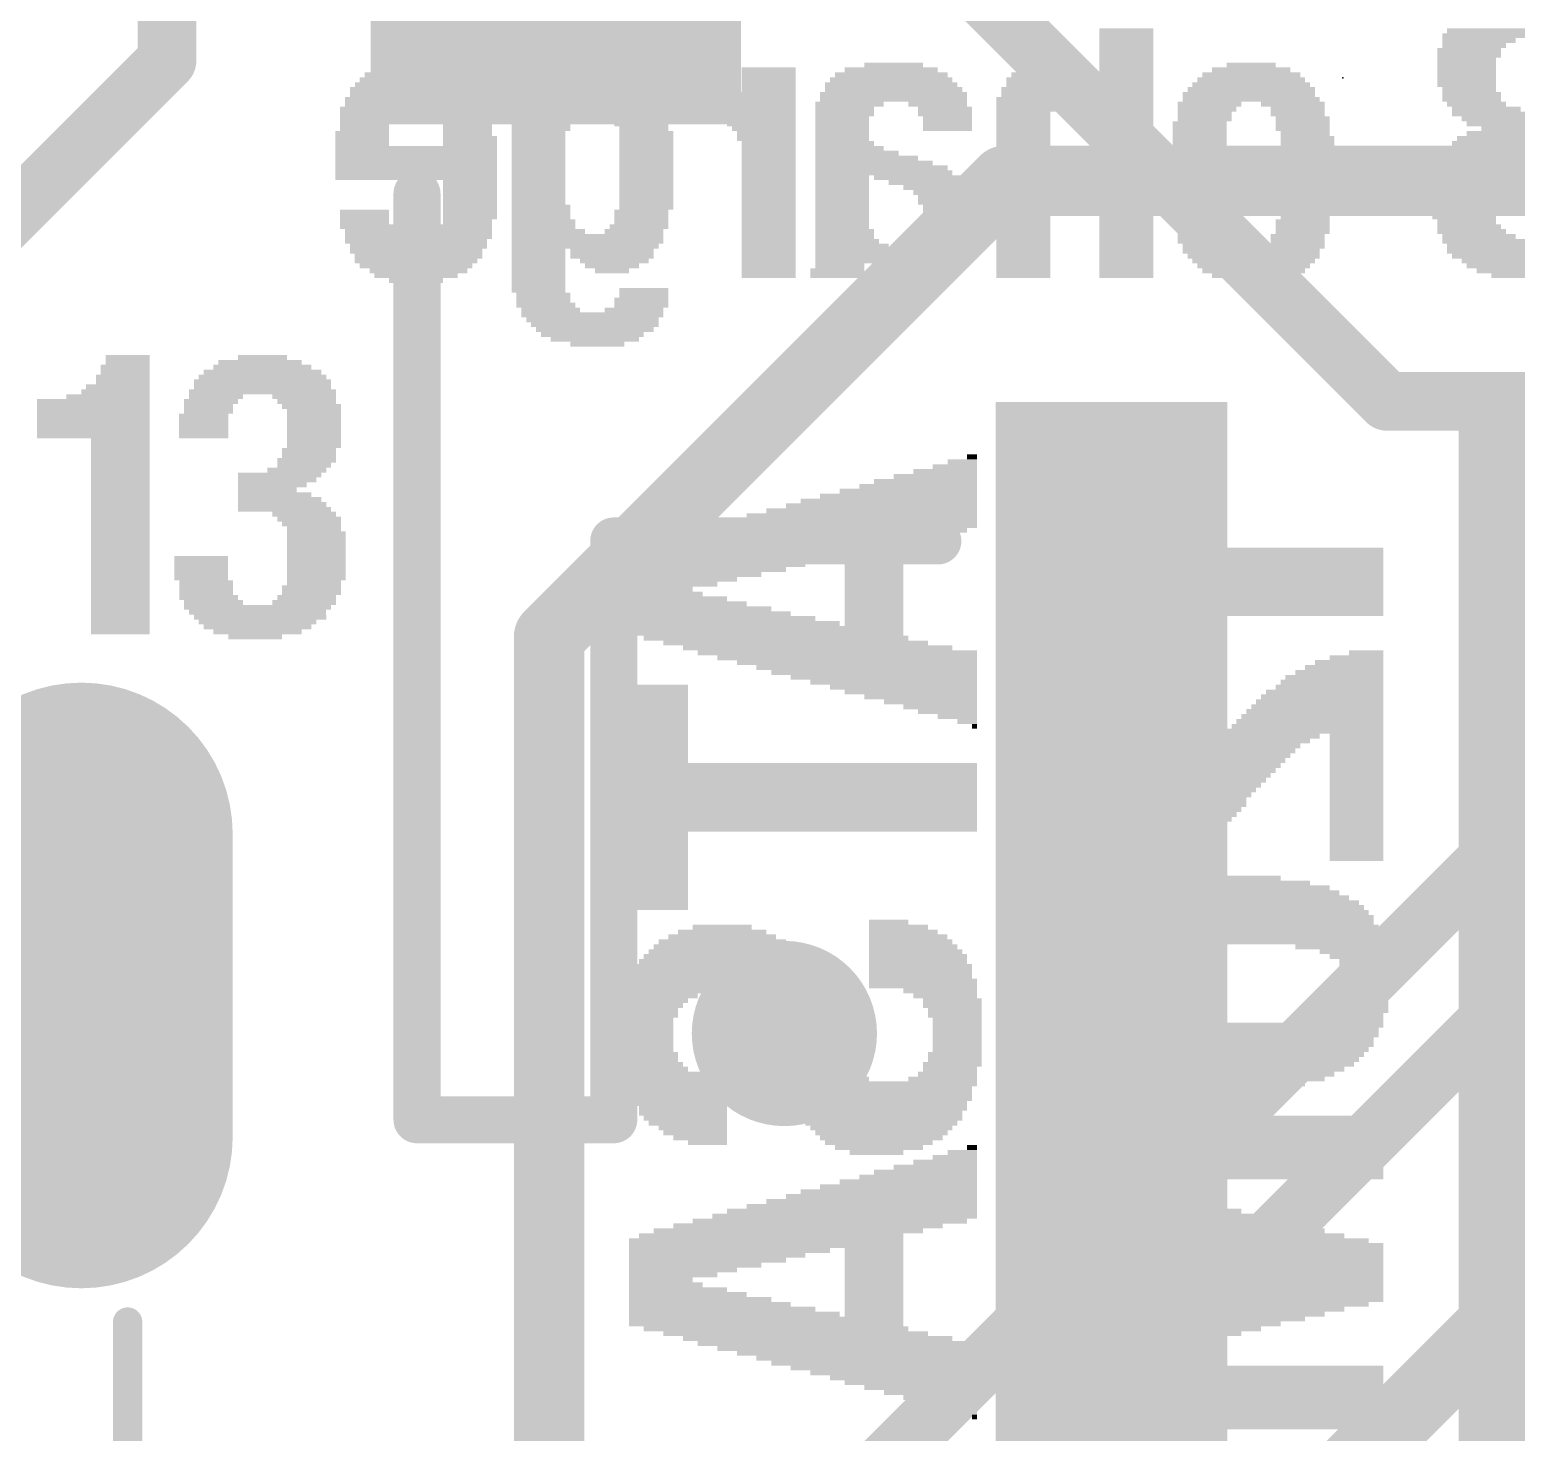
# Model space of a CAD drawing. Extents: x -0.1 to 50.8, y -0.1 to 23.
# Drawn here: x 5.12 to 11.54, y 13.45 to 19.51 of the extents above; entities that cross this region are included whole.
import ezdxf

# ---------------------------------------------------------------- set-up
doc = ezdxf.new("R2010")
doc.units = 0
for name, color, linetype in [('1', 12, 'CONTINUOUS'), ('16', 5, 'CONTINUOUS'), ('17', 110, 'CONTINUOUS'), ('18', 110, 'CONTINUOUS'), ('200', 40, 'CONTINUOUS'), ('201', 6, 'CONTINUOUS'), ('21', 40, 'CONTINUOUS'), ('23', 40, 'CONTINUOUS')]:
    doc.layers.add(name, color=color, linetype=linetype)

# ---------------------------------------------------------------- blocks, each defined once
blk = doc.blocks.new('RECT')
blk.add_solid([(-0.5, -0.5), (0.5, -0.5), (-0.5, 0.5), (0.5, 0.5)])
blk = doc.blocks.new('OFFSETP100')
at = {"const_width": 1}
blk.add_lwpolyline([(0, 0), (1, 0)], dxfattribs=at)
at = {"const_width": 0.5}
for points in [[(0, 0.25, 1), (0, -0.25)], [(1, -0.25, 1), (1, 0.25)]]:
    blk.add_lwpolyline(points, format="xyb", dxfattribs=at)
blk = doc.blocks.new('ROUNDV')
at = {"const_width": 0.5}
blk.add_lwpolyline([(0, -0.25, 1), (0, 0.25, 1), (0, -0.25)], format="xyb", dxfattribs=at)

msp = doc.modelspace()

# ---------------------------------------------------------------- linework, layer by layer
at = {"layer": '1'}
for points, const_width in [([(5.715, 19.379), (5.715, 20.105)], 0.254), ([(3.695, 17.359), (5.715, 19.379)], 0.254), ([(9.3345, 18.8595), (7.366, 16.891)], 0.3048), ([(9.3345, 18.8595), (12.2555, 18.8595)], 0.3048), ([(7.366, 16.891), (7.366, 12.7935)], 0.3048), ([(10.7315, 13.208), (11.795, 14.2715)], 0.3048)]:
    msp.add_lwpolyline(points, dxfattribs=dict(at, const_width=const_width))
for points, const_width in [([(5.7599, 19.3341, 1), (5.6701, 19.4239)], 0.127), ([(5.6515, 19.379, 1), (5.7785, 19.379)], 0.127), ([(9.3345, 18.9357, 1), (9.3345, 18.7833)], 0.1524), ([(9.3884, 18.8056, 1), (9.2806, 18.9134)], 0.1524), ([(7.4422, 16.891, 1), (7.2898, 16.891)], 0.1524), ([(7.3121, 16.9449, 1), (7.4199, 16.8371)], 0.1524)]:
    msp.add_lwpolyline(points, format="xyb", dxfattribs=dict(at, const_width=const_width))
at = {"layer": '16', "const_width": 0.254}
for points in [[(10.9855, 17.907), (6.731, 22.1615)], [(14.2875, 18.796), (7.366, 11.8745)], [(14.478, 18.288), (6.6675, 10.4775)], [(12.6365, 17.907), (10.9855, 17.907)]]:
    msp.add_lwpolyline(points, dxfattribs=at)
at = {"layer": '16', "const_width": 0.127}
for points in [[(10.9855, 17.9705, 1), (10.9855, 17.8435)], [(10.9406, 17.8621, 1), (11.0304, 17.9519)]]:
    msp.add_lwpolyline(points, format="xyb", dxfattribs=at)
at = {"layer": '21'}
for points, const_width in [([(6.795, 14.804), (6.795, 18.804)], 0.2032), ([(9.045, 17.304), (7.645, 17.304)], 0.2032), ([(7.645, 17.304), (7.645, 14.804)], 0.2032), ([(7.645, 14.804), (6.795, 14.804)], 0.2032), ([(5.545, 13.93), (5.545, 13.13)], 0.127)]:
    msp.add_lwpolyline(points, dxfattribs=dict(at, const_width=const_width))
for points, const_width in [([(6.8458, 18.804, 1), (6.7442, 18.804)], 0.1016), ([(7.645, 17.3548, 1), (7.645, 17.2532)], 0.1016), ([(7.6958, 17.304, 1), (7.5942, 17.304)], 0.1016), ([(9.045, 17.2532, 1), (9.045, 17.3548)], 0.1016), ([(6.795, 14.8548, 1), (6.795, 14.7532)], 0.1016), ([(7.645, 14.7532, 1), (7.645, 14.8548)], 0.1016), ([(6.7442, 14.804, 1), (6.8458, 14.804)], 0.1016), ([(7.5942, 14.804, 1), (7.6958, 14.804)], 0.1016), ([(5.5767, 13.93, 1), (5.5133, 13.93)], 0.0635)]:
    msp.add_lwpolyline(points, format="xyb", dxfattribs=dict(at, const_width=const_width))
at = {"layer": '23'}
msp.add_point((10.795, 19.304), dxfattribs=at)

# ---------------------------------------------------------------- block references
at = {"layer": '1', "xscale": 3.4, "yscale": 1.6, "rotation": 90}
msp.add_blockref('RECT', (7.395, 20.804), dxfattribs=at)
at = {"layer": '1', "yscale": 4.6}
for p in [(9.795, 15.604), (11.795, 15.604)]:
    msp.add_blockref('RECT', p, dxfattribs=at)
at = {"layer": '17', "xscale": 1.308, "yscale": 1.308, "rotation": 90}
msp.add_blockref('OFFSETP100', (5.345, 14.73), dxfattribs=at)
msp.add_blockref('OFFSETP100', (5.345, 14.73), dxfattribs=at)
at = {"layer": '18', "xscale": 0.8001, "yscale": 0.8001}
msp.add_blockref('ROUNDV', (8.382, 15.1765), dxfattribs=at)
msp.add_blockref('ROUNDV', (8.382, 15.1765), dxfattribs=at)
at = {"layer": '200', "yscale": 0.0212}
for p, xscale in [((5.5349, 18.0544), 0.2117), ((5.5454, 18.0968), 0.1905), ((5.5454, 18.0756), 0.1905), ((6.1275, 18.0544), 0.4233), ((6.1169, 18.0756), 0.3598), ((6.1275, 18.0968), 0.2117), ((5.5031, 17.9698), 0.2752), ((5.5243, 18.0121), 0.2328), ((5.5243, 17.9909), 0.2328), ((5.5349, 18.0333), 0.2117), ((6.1275, 17.9909), 0.5926), ((6.1275, 17.9698), 0.5926), ((6.1275, 18.0121), 0.5503), ((6.1275, 18.0333), 0.508), ((5.3973, 17.9063), 0.4868), ((5.4608, 17.9274), 0.3598), ((5.4925, 17.9486), 0.2963), ((5.9053, 17.9063), 0.2328), ((6.1275, 17.9486), 0.635), ((5.9264, 17.9274), 0.2328), ((6.3074, 17.9274), 0.2752), ((6.318, 17.9063), 0.254), ((5.3973, 17.8851), 0.4868), ((5.3973, 17.8639), 0.4868), ((5.3973, 17.8428), 0.4868), ((5.8735, 17.8428), 0.2117), ((5.8947, 17.8851), 0.2117), ((5.8947, 17.8639), 0.2117), ((6.3392, 17.8851), 0.254), ((6.3497, 17.8639), 0.2328), ((6.3497, 17.8428), 0.2328), ((5.3973, 17.8216), 0.4868), ((5.3973, 17.8005), 0.4868), ((5.3973, 17.7793), 0.4868), ((5.8735, 17.8216), 0.2117), ((5.8735, 17.8005), 0.2117), ((5.8735, 17.7793), 0.2117), ((6.3497, 17.8216), 0.2328), ((6.3497, 17.8005), 0.2328), ((6.3497, 17.7793), 0.2328), ((5.3973, 17.7581), 0.4868), ((5.5137, 17.737), 0.254), ((5.5137, 17.7158), 0.254), ((5.8735, 17.7581), 0.2117), ((6.3497, 17.7581), 0.2328), ((6.3497, 17.737), 0.2328), ((6.3497, 17.7158), 0.2328), ((5.5137, 17.6946), 0.254), ((5.5137, 17.6735), 0.254), ((5.5137, 17.6523), 0.254), ((6.318, 17.6523), 0.254), ((6.3286, 17.6946), 0.2328), ((6.3286, 17.6735), 0.2328), ((5.5137, 17.6311), 0.254), ((5.5137, 17.61), 0.254), ((5.5137, 17.5888), 0.254), ((6.2016, 17.5888), 0.3598), ((6.2757, 17.61), 0.254), ((6.3074, 17.6311), 0.2328), ((5.5137, 17.5676), 0.254), ((5.5137, 17.5465), 0.254), ((5.5137, 17.5253), 0.254), ((6.191, 17.5676), 0.3387), ((6.1698, 17.5465), 0.2963), ((6.1487, 17.5253), 0.254), ((5.5137, 17.5041), 0.254), ((5.5137, 17.483), 0.254), ((5.5137, 17.4618), 0.254), ((6.1804, 17.5041), 0.3175), ((6.2016, 17.483), 0.3598), ((6.2122, 17.4618), 0.381), ((5.5137, 17.4406), 0.254), ((5.5137, 17.4195), 0.254), ((5.5137, 17.3983), 0.254), ((6.2228, 17.4406), 0.4022), ((6.3074, 17.4195), 0.2752), ((6.3286, 17.3983), 0.2752), ((5.5137, 17.3771), 0.254), ((5.5137, 17.356), 0.254), ((5.5137, 17.3348), 0.254), ((6.3392, 17.3771), 0.254), ((6.3497, 17.356), 0.2328), ((6.3603, 17.3348), 0.254), ((5.5137, 17.3136), 0.254), ((5.5137, 17.2925), 0.254), ((5.5137, 17.2713), 0.254), ((6.3603, 17.3136), 0.254), ((6.3603, 17.2925), 0.254), ((6.3603, 17.2713), 0.254), ((5.5137, 17.2501), 0.254), ((5.5137, 17.229), 0.254), ((5.5137, 17.2078), 0.254), ((5.8629, 17.229), 0.2328), ((5.8629, 17.2078), 0.2328), ((6.3603, 17.2501), 0.254), ((6.3603, 17.229), 0.254), ((6.3603, 17.2078), 0.254), ((5.5137, 17.1866), 0.254), ((5.5137, 17.1655), 0.254), ((5.5137, 17.1443), 0.254), ((5.8629, 17.1866), 0.2328), ((5.8629, 17.1655), 0.2328), ((5.8629, 17.1443), 0.2328), ((6.3603, 17.1866), 0.254), ((6.3603, 17.1655), 0.254), ((6.3603, 17.1443), 0.254), ((5.5137, 17.1231), 0.254), ((5.5137, 17.102), 0.254), ((5.5137, 17.0808), 0.254), ((5.8841, 17.1231), 0.2328), ((5.8841, 17.102), 0.2328), ((5.8841, 17.0808), 0.2328), ((6.3392, 17.102), 0.254), ((6.3392, 17.0808), 0.254), ((6.3497, 17.1231), 0.2328), ((5.5137, 17.0597), 0.254), ((5.5137, 17.0385), 0.254), ((5.5137, 17.0173), 0.254), ((5.8947, 17.0597), 0.254), ((5.9158, 17.0385), 0.254), ((6.1063, 17.0173), 0.635), ((6.3074, 17.0385), 0.2752), ((6.318, 17.0597), 0.254), ((5.5137, 16.9962), 0.254), ((5.5137, 16.975), 0.254), ((5.5137, 16.9538), 0.254), ((6.1063, 16.9962), 0.5926), ((6.1169, 16.975), 0.5715), ((6.1063, 16.9538), 0.508), ((5.5137, 16.9327), 0.254), ((5.5137, 16.9115), 0.254), ((6.1063, 16.9327), 0.4657), ((6.1063, 16.9115), 0.381), ((6.0958, 16.8903), 0.2328)]:
    msp.add_blockref('RECT', p, dxfattribs=dict(at, xscale=xscale))
at = {"layer": '201', "yscale": 0.0212, "rotation": 180}
for p, xscale in [((9.8589, 19.5079), 0.2327), ((9.8589, 19.4867), 0.2327), ((9.8589, 19.4655), 0.2327), ((11.5939, 19.4867), 0.7405), ((11.3823, 19.4655), 0.3174), ((11.6044, 19.5079), 0.7194), ((9.8589, 19.4444), 0.2327), ((9.8589, 19.4232), 0.2327), ((9.8589, 19.4021), 0.2327), ((11.34, 19.4232), 0.2751), ((11.34, 19.4021), 0.2751), ((11.3611, 19.4444), 0.2751), ((6.7804, 19.3386), 0.3385), ((6.7804, 19.3598), 0.2116), ((7.3199, 19.3386), 0.2327), ((7.6267, 19.3386), 0.2539), ((7.6267, 19.3598), 0.1693), ((8.0075, 19.3598), 0.127), ((8.0287, 19.3386), 0.1693), ((8.3143, 19.3386), 0.2327), ((8.8433, 19.3386), 0.402), ((8.8539, 19.3598), 0.2539), ((9.5309, 19.3386), 0.2539), ((9.5309, 19.3598), 0.1693), ((9.8589, 19.3809), 0.2327), ((9.8589, 19.3598), 0.2327), ((9.8589, 19.3386), 0.2327), ((10.3984, 19.3386), 0.3385), ((10.3984, 19.3598), 0.2116), ((11.3294, 19.3809), 0.2539), ((11.3294, 19.3598), 0.2539), ((11.3294, 19.3386), 0.2539), ((6.7804, 19.254), 0.5501), ((6.7804, 19.2751), 0.5078), ((6.7804, 19.2963), 0.4655), ((6.7804, 19.3174), 0.4232), ((7.3199, 19.3174), 0.2327), ((7.3199, 19.2963), 0.2327), ((7.5103, 19.2751), 0.6136), ((7.5209, 19.254), 0.6347), ((7.6267, 19.2963), 0.3385), ((7.6267, 19.3174), 0.2962), ((8.0604, 19.2751), 0.2327), ((8.0604, 19.254), 0.2327), ((8.0393, 19.3174), 0.1904), ((8.0499, 19.2963), 0.2116), ((8.3143, 19.3174), 0.2327), ((8.3143, 19.2963), 0.2327), ((8.3143, 19.2751), 0.2327), ((8.3143, 19.254), 0.2327), ((8.8433, 19.2751), 0.5713), ((8.8539, 19.254), 0.5924), ((8.8433, 19.2963), 0.529), ((8.8433, 19.3174), 0.4866), ((9.6473, 19.254), 0.6559), ((9.5309, 19.2963), 0.3809), ((9.6579, 19.2751), 0.6347), ((9.5309, 19.3174), 0.3385), ((9.8589, 19.3174), 0.2327), ((9.8589, 19.2963), 0.2327), ((10.3984, 19.254), 0.5501), ((10.3984, 19.2751), 0.5078), ((10.3984, 19.2963), 0.4655), ((10.3984, 19.3174), 0.4232), ((11.3294, 19.3174), 0.2539), ((11.3294, 19.2963), 0.2539), ((11.3294, 19.2751), 0.2539), ((11.34, 19.254), 0.2327), ((6.7804, 19.2116), 0.5924), ((6.6111, 19.1905), 0.2539), ((6.7909, 19.2328), 0.5713), ((6.9708, 19.1905), 0.2539), ((7.5209, 19.2328), 0.6347), ((7.5315, 19.2116), 0.6559), ((7.3516, 19.1905), 0.2962), ((7.7325, 19.1905), 0.2539), ((8.1874, 19.2328), 0.4866), ((8.1874, 19.2116), 0.4866), ((8.1874, 19.1905), 0.4866), ((8.6634, 19.1905), 0.2962), ((8.8539, 19.2328), 0.6347), ((8.8539, 19.2116), 0.6347), ((9.0443, 19.1905), 0.2539), ((9.6367, 19.2116), 0.6771), ((9.4357, 19.1905), 0.2751), ((9.6473, 19.2328), 0.6559), ((9.8271, 19.1905), 0.2962), ((10.2186, 19.1905), 0.2751), ((10.3878, 19.2328), 0.5713), ((10.3984, 19.2116), 0.5924), ((10.5783, 19.1905), 0.2751), ((11.3505, 19.2328), 0.2539), ((11.3505, 19.2116), 0.2539), ((11.3717, 19.1905), 0.2539), ((6.5899, 19.1693), 0.2539), ((6.5794, 19.1482), 0.2327), ((6.5794, 19.127), 0.2327), ((6.9814, 19.1693), 0.2327), ((7.0025, 19.1482), 0.2327), ((7.0025, 19.127), 0.2327), ((7.3411, 19.1693), 0.2751), ((7.3411, 19.1482), 0.2751), ((7.3305, 19.127), 0.2539), ((7.7536, 19.1693), 0.2539), ((7.7642, 19.1482), 0.2327), ((7.7642, 19.127), 0.2327), ((8.1874, 19.1693), 0.4866), ((8.1874, 19.1482), 0.4866), ((8.2614, 19.127), 0.3385), ((8.6423, 19.1693), 0.2539), ((8.6423, 19.1482), 0.2539), ((8.6317, 19.127), 0.2327), ((9.076, 19.1693), 0.2327), ((9.076, 19.1482), 0.2327), ((9.0866, 19.127), 0.2116), ((9.4251, 19.1693), 0.2539), ((9.4146, 19.1482), 0.2327), ((9.4146, 19.127), 0.2327), ((9.8377, 19.1693), 0.2751), ((9.8483, 19.1482), 0.2539), ((9.8483, 19.127), 0.2539), ((10.208, 19.1693), 0.2539), ((10.1974, 19.1482), 0.2327), ((10.1974, 19.127), 0.2327), ((10.5994, 19.1693), 0.2327), ((10.5994, 19.1482), 0.2327), ((10.6206, 19.127), 0.2327), ((11.414, 19.1693), 0.2962), ((11.615, 19.1482), 0.6982), ((11.6362, 19.127), 0.6559), ((6.5582, 19.0635), 0.2327), ((6.5688, 19.1059), 0.2116), ((6.5688, 19.0847), 0.2116), ((7.0131, 19.1059), 0.2116), ((7.0131, 19.0847), 0.2116), ((7.0131, 19.0635), 0.2116), ((7.3305, 19.1059), 0.2539), ((7.3305, 19.0847), 0.2539), ((7.3199, 19.0635), 0.2327), ((7.7642, 19.1059), 0.2327), ((7.7748, 19.0847), 0.2116), ((7.7854, 19.0635), 0.2327), ((8.2826, 19.1059), 0.2962), ((8.2932, 19.0847), 0.2751), ((8.3038, 19.0635), 0.2539), ((8.6317, 19.1059), 0.2327), ((8.6317, 19.0847), 0.2327), ((8.6317, 19.0635), 0.2327), ((9.0866, 19.1059), 0.2116), ((9.0866, 19.0847), 0.2116), ((9.4146, 19.1059), 0.2327), ((9.4146, 19.0847), 0.2327), ((9.4146, 19.0635), 0.2327), ((9.8589, 19.1059), 0.2327), ((9.8589, 19.0847), 0.2327), ((9.8589, 19.0635), 0.2327), ((10.1763, 19.1059), 0.2327), ((10.1763, 19.0847), 0.2327), ((10.1763, 19.0635), 0.2327), ((10.6206, 19.1059), 0.2327), ((10.6206, 19.0847), 0.2327), ((10.6312, 19.0635), 0.2116), ((11.6468, 19.1059), 0.6347), ((11.6468, 19.0635), 0.6347), ((11.6785, 19.0847), 0.5713), ((6.7909, 19.0001), 0.6982), ((6.5582, 19.0424), 0.2327), ((6.5582, 19.0212), 0.2327), ((7.0237, 19.0424), 0.2327), ((7.0237, 19.0212), 0.2327), ((7.3199, 19.0424), 0.2327), ((7.3199, 19.0212), 0.2327), ((7.3199, 19.0001), 0.2327), ((7.7854, 19.0424), 0.2327), ((7.7854, 19.0212), 0.2327), ((7.7854, 19.0001), 0.2327), ((8.3038, 19.0424), 0.2539), ((8.3143, 19.0212), 0.2327), ((8.3143, 19.0001), 0.2327), ((8.6317, 19.0424), 0.2327), ((8.6423, 19.0212), 0.2539), ((8.6634, 19.0001), 0.2962), ((9.4146, 19.0424), 0.2327), ((9.4146, 19.0212), 0.2327), ((9.4146, 19.0001), 0.2327), ((9.8589, 19.0424), 0.2327), ((9.8589, 19.0212), 0.2327), ((9.8589, 19.0001), 0.2327), ((10.1763, 19.0424), 0.2327), ((10.1763, 19.0212), 0.2327), ((10.6417, 19.0424), 0.2327), ((10.6417, 19.0212), 0.2327), ((10.6417, 19.0001), 0.2327), ((11.6044, 19.0001), 0.7194), ((11.615, 19.0212), 0.6982), ((11.6256, 19.0424), 0.6771), ((6.7909, 18.9789), 0.6982), ((6.7909, 18.9577), 0.6982), ((6.7909, 18.9366), 0.6982), ((7.3199, 18.9789), 0.2327), ((7.3199, 18.9577), 0.2327), ((7.3199, 18.9366), 0.2327), ((7.7854, 18.9789), 0.2327), ((7.7854, 18.9577), 0.2327), ((7.7854, 18.9366), 0.2327), ((8.3143, 18.9789), 0.2327), ((8.3143, 18.9577), 0.2327), ((8.3143, 18.9366), 0.2327), ((8.6952, 18.9789), 0.3597), ((8.7692, 18.9366), 0.5078), ((8.7375, 18.9577), 0.4443), ((9.4146, 18.9789), 0.2327), ((9.4146, 18.9577), 0.2327), ((9.4146, 18.9366), 0.2327), ((9.8589, 18.9789), 0.2327), ((9.8589, 18.9577), 0.2327), ((9.8589, 18.9366), 0.2327), ((10.6417, 18.9789), 0.2327), ((10.6417, 18.9577), 0.2327), ((10.6417, 18.9366), 0.2327), ((11.34, 18.9366), 0.2751), ((11.3823, 18.9789), 0.3174), ((11.3611, 18.9577), 0.2751), ((6.7909, 18.9154), 0.6982), ((6.7909, 18.8943), 0.6982), ((6.7909, 18.8731), 0.6982), ((7.3199, 18.9154), 0.2327), ((7.3199, 18.8943), 0.2327), ((7.3199, 18.8731), 0.2327), ((7.7854, 18.9154), 0.2327), ((7.7854, 18.8943), 0.2327), ((7.7854, 18.8731), 0.2327), ((8.3143, 18.9154), 0.2327), ((8.3143, 18.8943), 0.2327), ((8.3143, 18.8731), 0.2327), ((8.801, 18.9154), 0.5713), ((8.6317, 18.8731), 0.2327), ((8.8116, 18.8943), 0.5924), ((8.9597, 18.8731), 0.3809), ((9.4146, 18.9154), 0.2327), ((9.4146, 18.8943), 0.2327), ((9.4146, 18.8731), 0.2327), ((9.8589, 18.9154), 0.2327), ((9.8589, 18.8943), 0.2327), ((9.8589, 18.8731), 0.2327), ((10.6417, 18.9154), 0.2327), ((10.6417, 18.8943), 0.2327), ((10.6417, 18.8731), 0.2327), ((11.3082, 18.8731), 0.2539), ((11.3294, 18.9154), 0.2539), ((11.3294, 18.8943), 0.2539), ((7.0237, 18.852), 0.2327), ((7.0237, 18.8308), 0.2327), ((7.0237, 18.8096), 0.2327), ((7.3199, 18.852), 0.2327), ((7.3199, 18.8308), 0.2327), ((7.3199, 18.8096), 0.2327), ((7.7854, 18.852), 0.2327), ((7.7854, 18.8308), 0.2327), ((7.7854, 18.8096), 0.2327), ((8.3143, 18.852), 0.2327), ((8.3143, 18.8308), 0.2327), ((8.3143, 18.8096), 0.2327), ((8.6317, 18.852), 0.2327), ((8.6317, 18.8308), 0.2327), ((8.6317, 18.8096), 0.2327), ((9.002, 18.852), 0.3385), ((9.0337, 18.8308), 0.2751), ((9.0655, 18.8096), 0.2539), ((9.4146, 18.852), 0.2327), ((9.4146, 18.8308), 0.2327), ((9.4146, 18.8096), 0.2327), ((9.8589, 18.852), 0.2327), ((9.8589, 18.8308), 0.2327), ((9.8589, 18.8096), 0.2327), ((10.6417, 18.852), 0.2327), ((10.6417, 18.8308), 0.2327), ((10.6417, 18.8096), 0.2327), ((11.3082, 18.852), 0.2539), ((11.3082, 18.8308), 0.2539), ((11.3082, 18.8096), 0.2539), ((7.0237, 18.7885), 0.2327), ((7.0237, 18.7673), 0.2327), ((7.0237, 18.7462), 0.2327), ((7.3199, 18.7885), 0.2327), ((7.3199, 18.7673), 0.2327), ((7.3305, 18.7462), 0.2539), ((7.7854, 18.7885), 0.2327), ((7.7854, 18.7673), 0.2327), ((7.7854, 18.7462), 0.2327), ((8.3143, 18.7885), 0.2327), ((8.3143, 18.7673), 0.2327), ((8.3143, 18.7462), 0.2327), ((8.6317, 18.7885), 0.2327), ((8.6317, 18.7673), 0.2327), ((8.6317, 18.7462), 0.2327), ((9.076, 18.7885), 0.2327), ((9.0866, 18.7673), 0.2539), ((9.0972, 18.7462), 0.2327), ((9.4146, 18.7885), 0.2327), ((9.4146, 18.7673), 0.2327), ((9.4146, 18.7462), 0.2327), ((9.8589, 18.7885), 0.2327), ((9.8589, 18.7673), 0.2327), ((9.8589, 18.7462), 0.2327), ((10.1763, 18.7673), 0.2327), ((10.1763, 18.7462), 0.2327), ((10.6417, 18.7885), 0.2327), ((10.6417, 18.7673), 0.2327), ((10.6417, 18.7462), 0.2327), ((11.3082, 18.7885), 0.2539), ((11.3082, 18.7673), 0.2539), ((11.3082, 18.7462), 0.2539), ((6.5688, 18.725), 0.2116), ((6.5688, 18.7038), 0.2116), ((6.5688, 18.6827), 0.2116), ((7.0131, 18.6827), 0.2116), ((7.0237, 18.725), 0.2327), ((7.0237, 18.7038), 0.2327), ((7.3305, 18.725), 0.2539), ((7.3305, 18.7038), 0.2539), ((7.3411, 18.6827), 0.2751), ((7.7642, 18.725), 0.2327), ((7.7642, 18.7038), 0.2327), ((7.7642, 18.6827), 0.2327), ((8.3143, 18.725), 0.2327), ((8.3143, 18.7038), 0.2327), ((8.3143, 18.6827), 0.2327), ((8.6317, 18.725), 0.2327), ((8.6317, 18.7038), 0.2327), ((8.6317, 18.6827), 0.2327), ((9.0972, 18.725), 0.2327), ((9.0972, 18.7038), 0.2327), ((9.0972, 18.6827), 0.2327), ((9.4146, 18.725), 0.2327), ((9.4146, 18.7038), 0.2327), ((9.4146, 18.6827), 0.2327), ((9.8589, 18.725), 0.2327), ((9.8589, 18.7038), 0.2327), ((9.8589, 18.6827), 0.2327), ((10.1763, 18.725), 0.2327), ((10.1763, 18.7038), 0.2327), ((10.1763, 18.6827), 0.2327), ((10.6206, 18.6827), 0.2327), ((10.6417, 18.725), 0.2327), ((10.6312, 18.7038), 0.2116), ((11.3082, 18.725), 0.2539), ((11.3188, 18.7038), 0.2751), ((11.3294, 18.6827), 0.2539), ((6.5794, 18.6615), 0.2327), ((6.5899, 18.6404), 0.2116), ((6.5899, 18.6192), 0.2116), ((6.9919, 18.6192), 0.2539), ((7.0025, 18.6615), 0.2327), ((7.0025, 18.6404), 0.2327), ((7.3411, 18.6615), 0.2751), ((7.3622, 18.6404), 0.3174), ((7.5315, 18.6192), 0.6559), ((7.7325, 18.6404), 0.2539), ((7.7536, 18.6615), 0.2539), ((8.3143, 18.6615), 0.2327), ((8.3143, 18.6404), 0.2327), ((8.3143, 18.6192), 0.2327), ((8.6317, 18.6615), 0.2327), ((8.6423, 18.6404), 0.2539), ((8.6423, 18.6192), 0.2539), ((9.0866, 18.6192), 0.2539), ((9.0972, 18.6615), 0.2327), ((9.0972, 18.6404), 0.2327), ((9.4146, 18.6615), 0.2327), ((9.4146, 18.6404), 0.2327), ((9.4146, 18.6192), 0.2327), ((9.8589, 18.6615), 0.2327), ((9.8589, 18.6404), 0.2327), ((9.8589, 18.6192), 0.2327), ((10.1868, 18.6615), 0.2539), ((10.1974, 18.6404), 0.2327), ((10.1974, 18.6192), 0.2327), ((10.5994, 18.6192), 0.2327), ((10.6206, 18.6615), 0.2327), ((10.6206, 18.6404), 0.2327), ((11.3505, 18.6404), 0.2962), ((11.34, 18.6615), 0.2751), ((11.3823, 18.6192), 0.3174), ((6.6005, 18.5981), 0.2327), ((6.7909, 18.5557), 0.5713), ((6.6217, 18.5769), 0.2327), ((6.9708, 18.5769), 0.2539), ((6.9814, 18.5981), 0.2327), ((7.5315, 18.5981), 0.6559), ((7.5209, 18.5769), 0.6347), ((7.3199, 18.5557), 0.2327), ((7.6373, 18.5557), 0.3597), ((8.3143, 18.5981), 0.2327), ((8.3143, 18.5769), 0.2327), ((8.3143, 18.5557), 0.2327), ((8.674, 18.5769), 0.3174), ((8.8539, 18.5557), 0.6771), ((8.6529, 18.5981), 0.2751), ((9.0655, 18.5769), 0.2539), ((9.0866, 18.5981), 0.2539), ((9.4146, 18.5981), 0.2327), ((9.4146, 18.5769), 0.2327), ((9.4146, 18.5557), 0.2327), ((9.8589, 18.5981), 0.2327), ((9.8589, 18.5769), 0.2327), ((9.8589, 18.5557), 0.2327), ((10.208, 18.5981), 0.2539), ((10.2292, 18.5769), 0.2539), ((10.3984, 18.5557), 0.5924), ((10.5888, 18.5769), 0.2539), ((10.5994, 18.5981), 0.2327), ((11.5939, 18.5981), 0.7405), ((11.6044, 18.5769), 0.7194), ((11.6044, 18.5557), 0.7194), ((6.8015, 18.5346), 0.5501), ((6.7909, 18.5134), 0.529), ((6.7909, 18.4923), 0.4866), ((7.3199, 18.5346), 0.2327), ((7.3199, 18.5134), 0.2327), ((7.3199, 18.4923), 0.2327), ((7.6373, 18.5346), 0.3597), ((7.6479, 18.5134), 0.2962), ((7.6373, 18.4923), 0.2327), ((8.3143, 18.5346), 0.2327), ((8.3143, 18.5134), 0.2327), ((8.3143, 18.4923), 0.2327), ((8.8539, 18.5346), 0.6771), ((8.8433, 18.5134), 0.6559), ((8.6211, 18.4923), 0.2116), ((8.9597, 18.4923), 0.3809), ((9.4146, 18.5346), 0.2327), ((9.4146, 18.5134), 0.2327), ((9.4146, 18.4923), 0.2327), ((9.8589, 18.5346), 0.2327), ((9.8589, 18.5134), 0.2327), ((9.8589, 18.4923), 0.2327), ((10.409, 18.5346), 0.5713), ((10.409, 18.5134), 0.529), ((10.409, 18.4923), 0.4866), ((11.615, 18.5346), 0.6982), ((11.6362, 18.5134), 0.6559), ((11.6468, 18.4923), 0.6347), ((6.8015, 18.4711), 0.4232), ((6.7909, 18.45), 0.3597), ((6.7909, 18.4288), 0.2327), ((7.3199, 18.4711), 0.2327), ((7.3199, 18.45), 0.2327), ((7.3199, 18.4288), 0.2327), ((7.6373, 18.4711), 0.1481), ((8.3143, 18.4711), 0.2327), ((8.3143, 18.45), 0.2327), ((8.6105, 18.4711), 0.2327), ((8.6105, 18.45), 0.2327), ((8.9702, 18.4711), 0.3597), ((8.9597, 18.45), 0.2962), ((8.9702, 18.4288), 0.1904), ((9.4146, 18.4711), 0.2327), ((9.4146, 18.45), 0.2327), ((9.8589, 18.4711), 0.2327), ((9.8589, 18.45), 0.2327), ((10.409, 18.4711), 0.4443), ((10.409, 18.45), 0.3597), ((10.409, 18.4288), 0.2327), ((11.6679, 18.4711), 0.5924), ((11.6996, 18.45), 0.529), ((7.3199, 18.4076), 0.2327), ((7.3199, 18.3865), 0.2327), ((7.3411, 18.3653), 0.2327), ((7.7748, 18.3865), 0.2116), ((7.7748, 18.3653), 0.2116), ((7.3516, 18.323), 0.2539), ((7.3411, 18.3442), 0.2327), ((7.3728, 18.3018), 0.2539), ((7.7325, 18.3018), 0.2539), ((7.7642, 18.3442), 0.2327), ((7.7642, 18.323), 0.2327), ((7.5526, 18.2807), 0.6136), ((7.5526, 18.2595), 0.5713), ((7.5632, 18.2384), 0.5501), ((7.5632, 18.2172), 0.5078), ((7.5526, 18.196), 0.4443), ((7.5632, 18.1749), 0.3808), ((7.5738, 18.1537), 0.2327), ((9.1924, 17.6671), 0.0423), ((9.076, 17.6036), 0.2751), ((9.1183, 17.6248), 0.1904), ((9.1501, 17.6459), 0.127), ((8.9597, 17.5401), 0.5078), ((8.9914, 17.5613), 0.4443), ((9.0337, 17.5825), 0.3597), ((9.8166, 17.5613), 0.1904), ((9.8166, 17.5401), 0.1904), ((8.801, 17.4555), 0.8252), ((8.8327, 17.4767), 0.7617), ((8.875, 17.4978), 0.6771), ((8.9173, 17.519), 0.5924), ((9.8166, 17.519), 0.1904), ((9.8166, 17.4978), 0.1904), ((9.8166, 17.4767), 0.1904), ((9.8166, 17.4555), 0.1904), ((8.674, 17.392), 1.0791), ((8.7163, 17.4132), 0.9944), ((8.7587, 17.4344), 0.9098), ((9.806, 17.4132), 0.2116), ((9.806, 17.392), 0.2116), ((9.8166, 17.4344), 0.1904), ((8.4836, 17.3286), 1.1637), ((8.5788, 17.3497), 1.1849), ((8.6423, 17.3709), 1.1425), ((9.7954, 17.3497), 0.2327), ((9.7954, 17.3286), 0.2327), ((9.806, 17.3709), 0.2116), ((8.3038, 17.2651), 1.1849), ((8.3249, 17.2862), 1.1425), ((8.399, 17.3074), 1.1637), ((10.2926, 17.2651), 1.3541), ((9.7743, 17.2862), 0.2751), ((9.7848, 17.3074), 0.2539), ((8.1451, 17.2228), 0.8675), ((8.3038, 17.2439), 1.1849), ((8.0922, 17.2016), 0.7617), ((8.7692, 17.2228), 0.2539), ((8.7692, 17.2016), 0.2539), ((10.2292, 17.2016), 1.4811), ((10.2609, 17.2228), 1.4176), ((10.282, 17.2439), 1.3753), ((8.0499, 17.1805), 0.6771), ((7.997, 17.1593), 0.5713), ((7.9441, 17.1381), 0.4655), ((8.7692, 17.1805), 0.2539), ((8.7692, 17.1593), 0.2539), ((8.7692, 17.1381), 0.2539), ((10.2186, 17.1805), 1.5022), ((10.2186, 17.1593), 1.5022), ((10.2186, 17.1381), 1.5022), ((7.87, 17.0747), 0.3174), ((7.9018, 17.117), 0.3808), ((7.8489, 17.0958), 0.2751), ((8.7692, 17.117), 0.2539), ((8.7692, 17.0958), 0.2539), ((8.7692, 17.0747), 0.2539), ((10.2186, 17.117), 1.5022), ((10.2186, 17.0958), 1.5022), ((10.2186, 17.0747), 1.5022), ((7.9229, 17.0535), 0.4232), ((7.9652, 17.0324), 0.5078), ((8.0181, 17.0112), 0.6136), ((8.7692, 17.0535), 0.2539), ((8.7692, 17.0324), 0.2539), ((8.7692, 17.0112), 0.2539), ((10.2186, 17.0535), 1.5022), ((10.2186, 17.0324), 1.5022), ((10.2186, 17.0112), 1.5022), ((8.0604, 16.99), 0.6982), ((8.1133, 16.9689), 0.804), ((8.1662, 16.9477), 0.9098), ((8.7692, 16.99), 0.2539), ((8.7692, 16.9689), 0.2539), ((8.7692, 16.9477), 0.2539), ((10.2186, 16.99), 1.5022), ((8.3038, 16.9266), 1.1849), ((8.3038, 16.9054), 1.1849), ((8.3461, 16.8842), 1.1425), ((8.4307, 16.8631), 1.1425), ((8.5259, 16.8419), 1.1637), ((8.6105, 16.8208), 1.206), ((9.8589, 16.8208), 0.1904), ((10.8956, 16.8208), 0.1481), ((8.6529, 16.7996), 1.1214), ((8.6952, 16.7785), 1.0368), ((8.7375, 16.7573), 0.9521), ((9.7848, 16.7573), 0.3385), ((9.806, 16.7785), 0.2962), ((9.8271, 16.7996), 0.2539), ((10.8004, 16.7573), 0.3385), ((10.8216, 16.7785), 0.2962), ((10.8533, 16.7996), 0.2327), ((8.7692, 16.7361), 0.8886), ((8.8116, 16.715), 0.804), ((8.8539, 16.6938), 0.7194), ((9.7531, 16.6938), 0.402), ((9.7637, 16.715), 0.3808), ((9.7743, 16.7361), 0.3597), ((10.7475, 16.6938), 0.4443), ((10.7581, 16.715), 0.4232), ((10.7793, 16.7361), 0.3808), ((7.8383, 16.6727), 0.2539), ((7.8383, 16.6515), 0.2539), ((7.8383, 16.6303), 0.2539), ((8.8962, 16.6727), 0.6347), ((8.9279, 16.6515), 0.5713), ((8.9702, 16.6303), 0.4866), ((9.7319, 16.6303), 0.4443), ((9.7425, 16.6727), 0.4232), ((9.7425, 16.6515), 0.4232), ((10.7052, 16.6303), 0.529), ((10.7158, 16.6515), 0.5078), ((10.737, 16.6727), 0.4655), ((7.8383, 16.6092), 0.2539), ((7.8383, 16.588), 0.2539), ((7.8383, 16.5669), 0.2539), ((9.0126, 16.6092), 0.402), ((9.0549, 16.588), 0.3174), ((9.0866, 16.5669), 0.2539), ((9.7214, 16.588), 0.4655), ((9.7214, 16.5669), 0.4655), ((9.7319, 16.6092), 0.4443), ((10.6735, 16.5669), 0.5924), ((10.6841, 16.588), 0.5713), ((10.6946, 16.6092), 0.5501), ((7.8383, 16.5457), 0.2539), ((7.8383, 16.5246), 0.2539), ((7.8383, 16.5034), 0.2539), ((9.1289, 16.5457), 0.1693), ((9.1712, 16.5246), 0.0846), ((9.203, 16.5034), 0.0212), ((9.605, 16.5034), 0.2751), ((9.7214, 16.5457), 0.4655), ((9.6473, 16.5246), 0.3174), ((10.6417, 16.5034), 0.6559), ((10.6523, 16.5246), 0.6347), ((10.6629, 16.5457), 0.6136), ((7.8383, 16.4822), 0.2539), ((7.8383, 16.4611), 0.2539), ((7.8383, 16.4399), 0.2539), ((9.5838, 16.4822), 0.2327), ((9.5732, 16.4611), 0.2116), ((9.5732, 16.4399), 0.2116), ((10.4513, 16.4399), 0.402), ((10.4831, 16.4611), 0.4232), ((10.6312, 16.4822), 0.6771), ((10.8533, 16.4611), 0.2327), ((10.8533, 16.4399), 0.2327), ((7.8383, 16.4188), 0.2539), ((7.8383, 16.3976), 0.2539), ((7.8383, 16.3764), 0.2539), ((9.5627, 16.4188), 0.1904), ((9.5627, 16.3976), 0.1904), ((9.5627, 16.3764), 0.1904), ((10.3773, 16.3764), 0.3808), ((10.3984, 16.3976), 0.3808), ((10.4196, 16.4188), 0.3809), ((10.8533, 16.4188), 0.2327), ((10.8533, 16.3976), 0.2327), ((10.8533, 16.3764), 0.2327), ((8.4624, 16.3341), 1.5022), ((8.4624, 16.313), 1.5022), ((7.8383, 16.3553), 0.2539), ((9.5627, 16.3553), 0.1904), ((9.5627, 16.3341), 0.1904), ((9.5627, 16.313), 0.1904), ((10.3138, 16.313), 0.3809), ((10.3349, 16.3341), 0.3808), ((10.3561, 16.3553), 0.3808), ((10.8533, 16.3553), 0.2327), ((10.8533, 16.3341), 0.2327), ((10.8533, 16.313), 0.2327), ((8.4624, 16.2918), 1.5022), ((8.4624, 16.2707), 1.5022), ((8.4624, 16.2495), 1.5022), ((9.5732, 16.2918), 0.2116), ((9.5732, 16.2707), 0.2116), ((9.5944, 16.2495), 0.2539), ((10.2397, 16.2495), 0.402), ((10.2715, 16.2707), 0.3808), ((10.2926, 16.2918), 0.3808), ((10.8533, 16.2918), 0.2327), ((10.8533, 16.2707), 0.2327), ((10.8533, 16.2495), 0.2327), ((8.4624, 16.2283), 1.5022), ((8.4624, 16.2072), 1.5022), ((8.4624, 16.186), 1.5022), ((9.6261, 16.2283), 0.2751), ((9.9435, 16.2072), 0.9098), ((9.9329, 16.186), 0.8886), ((10.1974, 16.2283), 0.4443), ((10.8533, 16.2283), 0.2327), ((10.8533, 16.2072), 0.2327), ((10.8533, 16.186), 0.2327), ((8.4624, 16.1649), 1.5022), ((8.4624, 16.1437), 1.5022), ((8.4624, 16.1225), 1.5022), ((9.9329, 16.1649), 0.8886), ((9.9329, 16.1437), 0.8463), ((9.9224, 16.1225), 0.8252), ((10.8533, 16.1649), 0.2327), ((10.8533, 16.1437), 0.2327), ((10.8533, 16.1225), 0.2327), ((8.4624, 16.1014), 1.5022), ((8.4624, 16.0802), 1.5022), ((8.4624, 16.0591), 1.5022), ((9.9224, 16.1014), 0.7829), ((9.9118, 16.0802), 0.7617), ((9.9118, 16.0591), 0.7194), ((10.8533, 16.1014), 0.2327), ((10.8533, 16.0802), 0.2327), ((10.8533, 16.0591), 0.2327), ((7.8383, 16.0379), 0.2539), ((7.8383, 16.0168), 0.2539), ((7.8383, 15.9956), 0.2539), ((9.9012, 16.0379), 0.6559), ((9.9012, 16.0168), 0.6136), ((9.8906, 15.9956), 0.5501), ((10.8533, 16.0379), 0.2327), ((10.8533, 16.0168), 0.2327), ((10.8533, 15.9956), 0.2327), ((7.8383, 15.9744), 0.2539), ((7.8383, 15.9533), 0.2539), ((7.8383, 15.9321), 0.2539), ((9.9012, 15.9744), 0.4866), ((9.8906, 15.9533), 0.3808), ((9.88, 15.9321), 0.2327), ((10.8533, 15.9744), 0.2327), ((10.8533, 15.9533), 0.2327), ((10.8533, 15.9321), 0.2327), ((7.8383, 15.911), 0.2539), ((7.8383, 15.8898), 0.2539), ((7.8383, 15.8687), 0.2539), ((7.8383, 15.8475), 0.2539), ((7.8383, 15.8263), 0.2539), ((7.8383, 15.8052), 0.2539), ((10.2397, 15.8052), 0.9944), ((10.2397, 15.8263), 0.8252), ((10.2397, 15.8475), 0.5713), ((7.8383, 15.784), 0.2539), ((7.8383, 15.7629), 0.2539), ((7.8383, 15.7417), 0.2539), ((10.2397, 15.7417), 1.2483), ((10.2397, 15.7629), 1.1637), ((10.2397, 15.784), 1.0791), ((7.8383, 15.7205), 0.2539), ((10.2397, 15.6782), 1.3753), ((10.2397, 15.6994), 1.333), ((10.2397, 15.7205), 1.2907), ((8.1133, 15.5936), 0.4655), ((8.1133, 15.6148), 0.3809), ((8.1133, 15.6359), 0.2539), ((8.875, 15.6359), 0.2539), ((8.9173, 15.5936), 0.3385), ((8.8327, 15.6571), 0.1693), ((8.8962, 15.6148), 0.2962), ((10.2397, 15.5936), 1.4599), ((10.2292, 15.6148), 1.4388), ((10.2397, 15.6359), 1.4176), ((10.2292, 15.6571), 1.3964), ((8.1133, 15.5301), 0.6347), ((8.1133, 15.5513), 0.5924), ((8.1133, 15.5724), 0.5501), ((8.9279, 15.5724), 0.3597), ((8.9385, 15.5513), 0.3808), ((8.9491, 15.5301), 0.402), ((10.2292, 15.5724), 1.4811), ((9.6896, 15.5513), 0.402), ((9.6261, 15.5301), 0.2751), ((10.7793, 15.5513), 0.3808), ((10.8322, 15.5301), 0.2751), ((8.1028, 15.4666), 0.7405), ((8.1028, 15.4878), 0.6982), ((8.1133, 15.509), 0.6771), ((8.9597, 15.509), 0.4232), ((8.9597, 15.4878), 0.4232), ((8.9702, 15.4666), 0.4443), ((9.5944, 15.509), 0.2539), ((9.5838, 15.4878), 0.2327), ((9.5732, 15.4666), 0.2116), ((10.8639, 15.509), 0.2539), ((10.8851, 15.4878), 0.2116), ((10.8851, 15.4666), 0.2116), ((8.1133, 15.4032), 0.804), ((8.1028, 15.4243), 0.7829), ((8.1133, 15.4455), 0.7617), ((8.9702, 15.4455), 0.4443), ((8.9702, 15.4243), 0.4443), ((8.9808, 15.4032), 0.4655), ((9.5627, 15.4455), 0.1904), ((9.5627, 15.4243), 0.1904), ((9.5627, 15.4032), 0.1904), ((10.8956, 15.4455), 0.1904), ((10.8956, 15.4243), 0.1904), ((10.8956, 15.4032), 0.1904), ((8.1133, 15.3609), 0.8463), ((7.8489, 15.3397), 0.3174), ((8.1133, 15.382), 0.804), ((8.3461, 15.3397), 0.3809), ((8.9808, 15.382), 0.4655), ((9.0549, 15.3609), 0.3174), ((9.076, 15.3397), 0.2751), ((9.5627, 15.382), 0.1904), ((9.5627, 15.3609), 0.1904), ((9.5627, 15.3397), 0.1904), ((10.8956, 15.382), 0.1904), ((10.8956, 15.3609), 0.1904), ((10.8956, 15.3397), 0.1904), ((7.8065, 15.2974), 0.2751), ((7.796, 15.2762), 0.2539), ((7.8277, 15.3185), 0.2751), ((8.3778, 15.3185), 0.3597), ((8.3884, 15.2974), 0.3385), ((8.399, 15.2762), 0.3174), ((9.1078, 15.3185), 0.2539), ((9.1078, 15.2974), 0.2539), ((9.1183, 15.2762), 0.2327), ((9.5732, 15.3185), 0.2116), ((9.5732, 15.2974), 0.2116), ((9.5944, 15.2762), 0.2539), ((10.8639, 15.2762), 0.2539), ((10.8745, 15.2974), 0.2327), ((10.8851, 15.3185), 0.2116), ((7.796, 15.2551), 0.2539), ((7.7854, 15.2339), 0.2327), ((7.7854, 15.2127), 0.2327), ((8.4095, 15.2551), 0.3385), ((8.4201, 15.2339), 0.3174), ((8.4201, 15.2127), 0.3174), ((9.1183, 15.2551), 0.2327), ((9.1289, 15.2339), 0.2116), ((9.1289, 15.2127), 0.2116), ((9.6261, 15.2551), 0.2751), ((9.679, 15.2339), 0.3808), ((10.2292, 15.2127), 1.4811), ((10.7687, 15.2339), 0.402), ((10.8322, 15.2551), 0.2751), ((7.7854, 15.1916), 0.2327), ((7.7854, 15.1704), 0.2327), ((7.7854, 15.1493), 0.2327), ((8.4413, 15.1916), 0.3174), ((8.4413, 15.1704), 0.3174), ((8.4624, 15.1493), 0.3174), ((9.1289, 15.1916), 0.2116), ((9.1289, 15.1704), 0.2116), ((9.1289, 15.1493), 0.2116), ((10.2186, 15.1916), 1.4599), ((10.2292, 15.1704), 1.4388), ((10.2186, 15.1493), 1.4176), ((7.7854, 15.1281), 0.2327), ((7.7854, 15.107), 0.2327), ((7.796, 15.0858), 0.2539), ((8.4624, 15.1281), 0.3174), ((8.473, 15.107), 0.2962), ((8.4836, 15.0858), 0.3174), ((9.1183, 15.0858), 0.2327), ((9.1289, 15.1281), 0.2116), ((9.1289, 15.107), 0.2116), ((10.2292, 15.1281), 1.3964), ((10.2186, 15.0858), 1.333), ((10.2292, 15.107), 1.3541), ((7.8065, 15.0435), 0.2751), ((7.796, 15.0646), 0.2539), ((7.8277, 15.0223), 0.2751), ((8.4942, 15.0646), 0.3385), ((8.5153, 15.0223), 0.3385), ((8.5048, 15.0435), 0.3174), ((9.1078, 15.0435), 0.2539), ((9.0972, 15.0223), 0.2327), ((9.1183, 15.0646), 0.2327), ((10.2186, 15.0646), 1.2907), ((10.2292, 15.0435), 1.2272), ((10.2186, 15.0223), 1.1637), ((7.8594, 15.0012), 0.3385), ((7.9123, 14.98), 0.4443), ((7.9123, 14.9588), 0.4443), ((8.5365, 15.0012), 0.3385), ((8.5577, 14.98), 0.3808), ((8.7904, 14.9588), 0.8463), ((9.0655, 14.98), 0.2962), ((9.0866, 15.0012), 0.2539), ((10.2186, 15.0012), 1.0791), ((10.2186, 14.98), 0.9944), ((10.2186, 14.9588), 0.8252), ((7.9229, 14.9377), 0.4232), ((7.9229, 14.9165), 0.4232), ((7.9335, 14.8954), 0.402), ((8.7904, 14.9377), 0.804), ((8.7904, 14.9165), 0.804), ((8.801, 14.8954), 0.7829), ((10.2292, 14.9377), 0.5501), ((7.9335, 14.8742), 0.402), ((7.9441, 14.8531), 0.3809), ((7.9441, 14.8319), 0.3809), ((8.7904, 14.8742), 0.7617), ((8.801, 14.8531), 0.7405), ((8.7904, 14.8319), 0.7194), ((7.9546, 14.8107), 0.3597), ((7.9652, 14.7896), 0.3385), ((7.9864, 14.7684), 0.2962), ((8.801, 14.8107), 0.6982), ((8.801, 14.7896), 0.6559), ((8.801, 14.7684), 0.6136), ((10.2186, 14.8107), 1.5022), ((10.2186, 14.7896), 1.5022), ((10.2186, 14.7684), 1.5022), ((7.997, 14.7473), 0.2751), ((8.0181, 14.7261), 0.2327), ((8.0499, 14.7049), 0.1693), ((8.801, 14.7473), 0.5713), ((8.801, 14.7261), 0.529), ((8.7904, 14.7049), 0.4655), ((10.2186, 14.7473), 1.5022), ((10.2186, 14.7261), 1.5022), ((10.2186, 14.7049), 1.5022), ((8.7904, 14.6838), 0.3809), ((8.7798, 14.6626), 0.2327), ((9.1183, 14.6415), 0.1904), ((9.1501, 14.6626), 0.127), ((9.1924, 14.6838), 0.0423), ((10.2186, 14.6838), 1.5022), ((10.2186, 14.6626), 1.5022), ((10.2186, 14.6415), 1.5022), ((8.9914, 14.578), 0.4443), ((9.0337, 14.5992), 0.3597), ((9.076, 14.6203), 0.2751), ((10.2186, 14.6203), 1.5022), ((10.2186, 14.5992), 1.5022), ((10.2186, 14.578), 1.5022), ((8.875, 14.5145), 0.6771), ((8.9173, 14.5357), 0.5924), ((8.9597, 14.5568), 0.5078), ((9.6367, 14.5357), 0.3385), ((9.679, 14.5145), 0.4232), ((10.2186, 14.5568), 1.5022), ((8.7587, 14.4511), 0.9098), ((8.801, 14.4722), 0.8252), ((8.8327, 14.4934), 0.7617), ((9.7214, 14.4934), 0.5078), ((9.7743, 14.4722), 0.6136), ((9.8166, 14.4511), 0.6982), ((8.6423, 14.3876), 1.1425), ((8.674, 14.4087), 1.0791), ((8.7163, 14.4299), 0.9944), ((9.8589, 14.4299), 0.7829), ((9.9541, 14.3876), 0.9733), ((9.9118, 14.4087), 0.8886), ((8.399, 14.3241), 1.1637), ((8.4836, 14.3453), 1.1637), ((8.5788, 14.3664), 1.1849), ((9.9964, 14.3664), 1.0579), ((10.0916, 14.3453), 1.0791), ((10.1868, 14.3241), 1.0579), ((8.3038, 14.2818), 1.1849), ((8.3038, 14.2606), 1.1849), ((8.3249, 14.3029), 1.1425), ((10.282, 14.3029), 1.0368), ((10.3878, 14.2818), 1.0368), ((10.4725, 14.2606), 0.9944), ((8.1451, 14.2395), 0.8675), ((8.0499, 14.1972), 0.6771), ((8.0922, 14.2183), 0.7617), ((8.7692, 14.2395), 0.2539), ((8.7692, 14.2183), 0.2539), ((8.7692, 14.1972), 0.2539), ((10.5254, 14.2395), 0.8886), ((10.5783, 14.2183), 0.7829), ((10.6206, 14.1972), 0.6982), ((7.997, 14.176), 0.5713), ((7.9441, 14.1548), 0.4655), ((7.9018, 14.1337), 0.3808), ((8.7692, 14.176), 0.2539), ((8.7692, 14.1548), 0.2539), ((8.7692, 14.1337), 0.2539), ((10.6735, 14.176), 0.5924), ((10.7264, 14.1548), 0.4866), ((10.7264, 14.1337), 0.4866), ((7.87, 14.0914), 0.3174), ((7.9229, 14.0702), 0.4232), ((7.8489, 14.1125), 0.2751), ((8.7692, 14.1125), 0.2539), ((8.7692, 14.0914), 0.2539), ((8.7692, 14.0702), 0.2539), ((10.5783, 14.0702), 0.7829), ((10.6312, 14.0914), 0.6771), ((10.6735, 14.1125), 0.5924), ((7.9652, 14.049), 0.5078), ((8.0181, 14.0279), 0.6136), ((8.0604, 14.0067), 0.6982), ((8.7692, 14.049), 0.2539), ((8.7692, 14.0279), 0.2539), ((8.7692, 14.0067), 0.2539), ((10.3878, 14.0067), 1.0368), ((10.4725, 14.0279), 0.9944), ((10.5254, 14.049), 0.8886), ((8.1133, 13.9856), 0.804), ((8.1662, 13.9644), 0.9098), ((8.3038, 13.9433), 1.1849), ((8.7692, 13.9856), 0.2539), ((8.7692, 13.9644), 0.2539), ((10.1022, 13.9433), 1.0579), ((10.1974, 13.9644), 1.0368), ((10.282, 13.9856), 1.0368), ((8.3038, 13.9221), 1.1849), ((8.3461, 13.9009), 1.1425), ((8.4307, 13.8798), 1.1425), ((9.9964, 13.9221), 1.0579), ((9.9541, 13.9009), 0.9733), ((9.9118, 13.8798), 0.8886), ((8.5259, 13.8586), 1.1637), ((8.6105, 13.8375), 1.206), ((8.6529, 13.8163), 1.1214), ((9.8589, 13.8586), 0.7829), ((9.8166, 13.8375), 0.6982), ((9.7743, 13.8163), 0.6136), ((8.6952, 13.7951), 1.0368), ((8.7375, 13.774), 0.9521), ((8.7692, 13.7528), 0.8886), ((8.8116, 13.7317), 0.804), ((9.679, 13.774), 0.4232), ((9.6367, 13.7528), 0.3385), ((9.7214, 13.7951), 0.5078), ((10.2186, 13.7317), 1.5022), ((8.8539, 13.7105), 0.7194), ((8.8962, 13.6894), 0.6347), ((8.9279, 13.6682), 0.5713), ((10.2186, 13.7105), 1.5022), ((10.2186, 13.6894), 1.5022), ((10.2186, 13.6682), 1.5022), ((8.9702, 13.647), 0.4866), ((9.0126, 13.6259), 0.402), ((9.0549, 13.6047), 0.3174), ((10.2186, 13.647), 1.5022), ((10.2186, 13.6259), 1.5022), ((10.2186, 13.6047), 1.5022), ((9.0866, 13.5836), 0.2539), ((9.1289, 13.5624), 0.1693), ((9.1712, 13.5412), 0.0846), ((10.2186, 13.5836), 1.5022), ((10.2186, 13.5624), 1.5022), ((10.2186, 13.5412), 1.5022), ((9.203, 13.5201), 0.0212), ((10.2186, 13.5201), 1.5022), ((10.2186, 13.4989), 1.5022), ((10.2186, 13.4778), 1.5022)]:
    msp.add_blockref('RECT', p, dxfattribs=dict(at, xscale=xscale))

doc.saveas('drawing.dxf')
